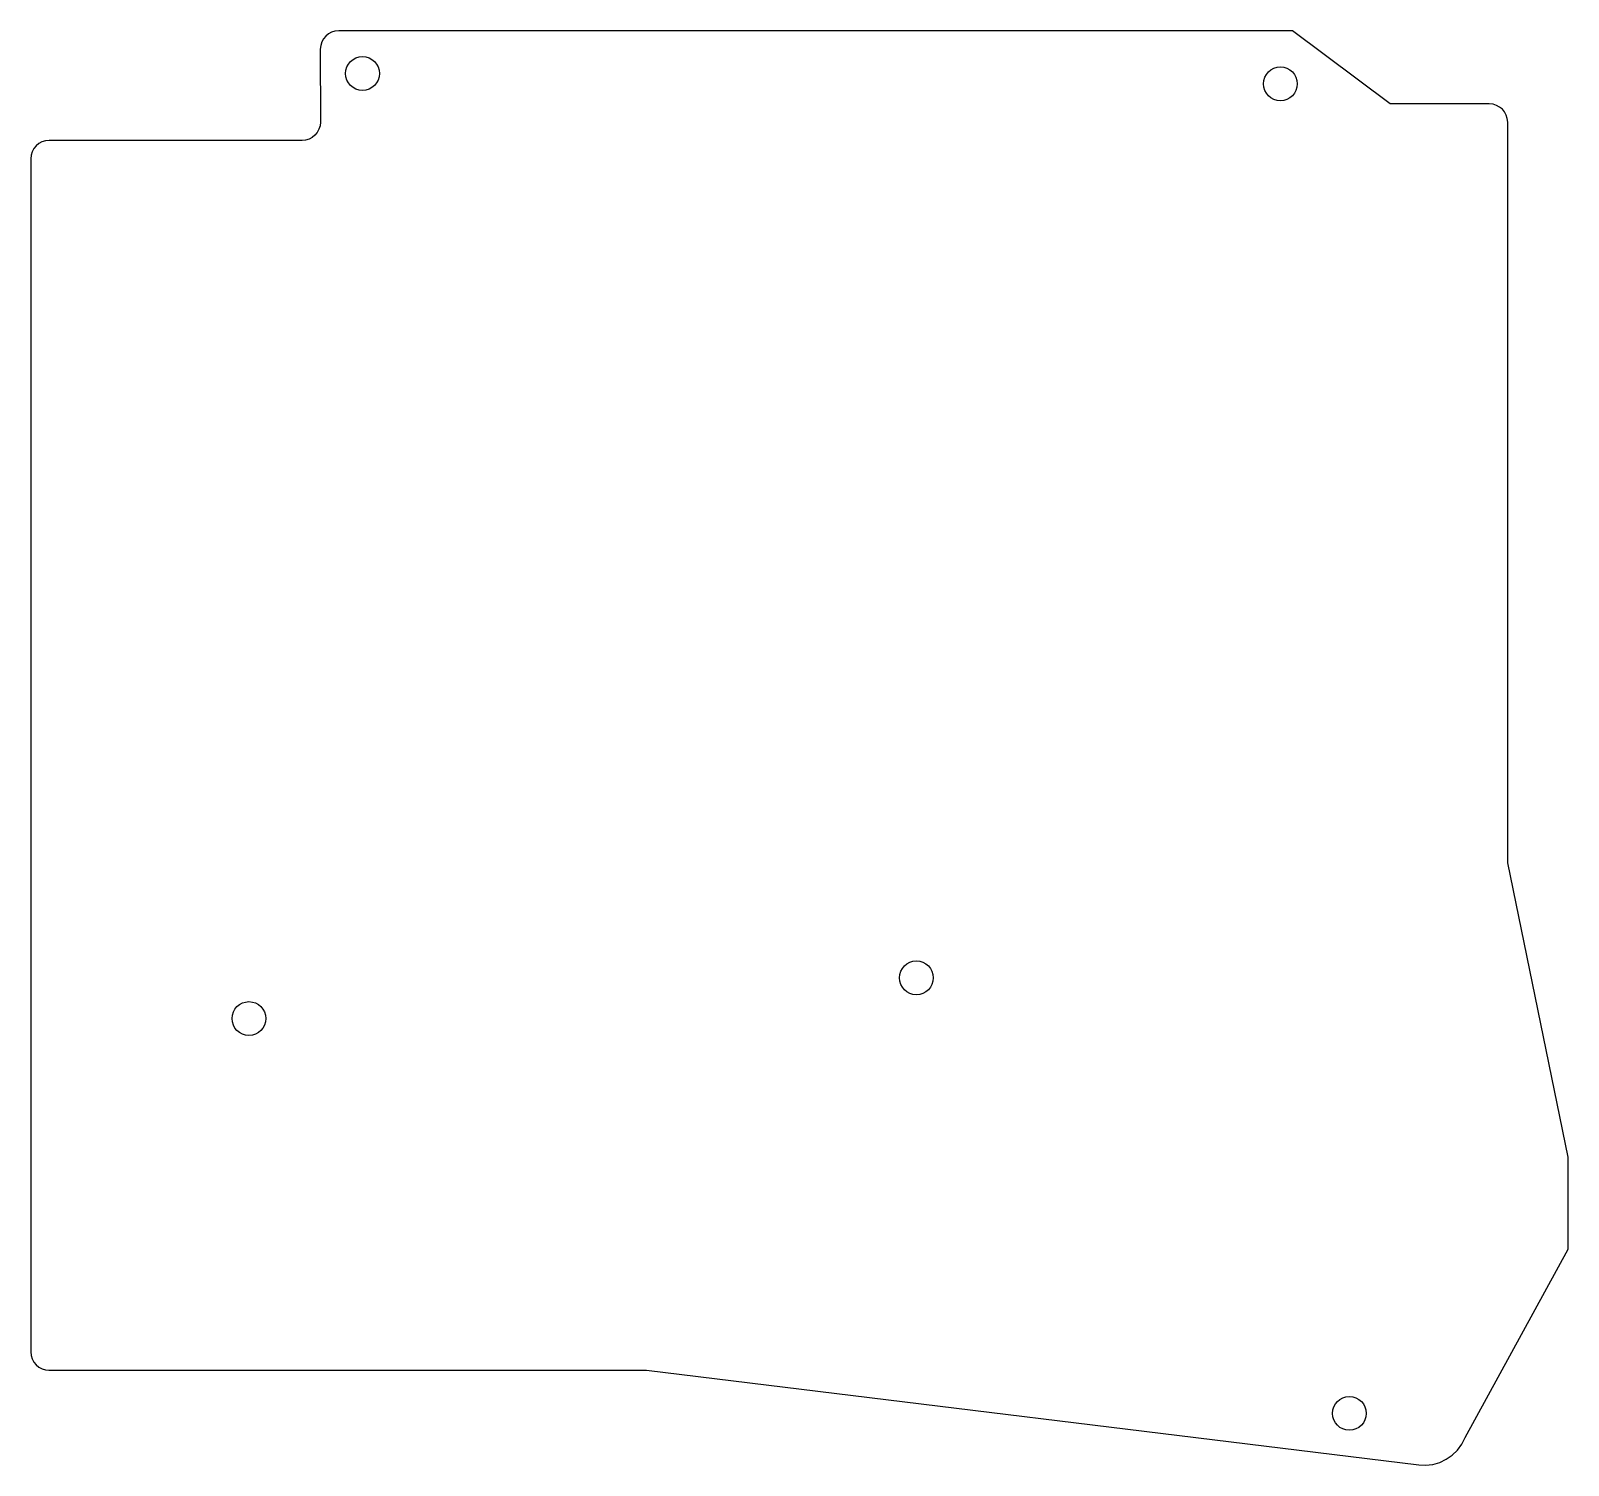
# Model space of a CAD drawing. Header units: millimetres. Extents: x 0 to 100, y 0 to 93.
import ezdxf

# ---------------------------------------------------------------- set-up
doc = ezdxf.new("R2010")
doc.units = ezdxf.units.MM

msp = doc.modelspace()

# ---------------------------------------------------------------- linework, layer by layer
at = {"layer": 'M2_HOLES'}
for centre in [(21.595, 90.598), (81.354, 89.928), (57.656, 31.729), (14.204, 29.079), (85.844, 3.378)]:
    msp.add_circle(centre, 1.1, dxfattribs=at)
at = {"layer": 'PCB_OUTLINE'}
msp.add_lwpolyline([(0, 85.049), (0.005, 7.381), (0.029, 7.143), (0.097, 6.921), (0.206, 6.716), (0.355, 6.535), (0.536, 6.386), (0.741, 6.277), (0.964, 6.209), (1.187, 6.187), (40.089, 6.191), (90.372, 0.023), (90.795, 0), (91.271, 0.054), (91.725, 0.185), (92.15, 0.387), (92.536, 0.655), (92.875, 0.985), (93.159, 1.371), (93.377, 1.806), (100.092, 14.065), (100.092, 20.065), (96.15, 39.211), (96.15, 87.435), (96.126, 87.67), (96.056, 87.893), (95.947, 88.096), (95.801, 88.272), (95.625, 88.417), (95.423, 88.527), (95.199, 88.596), (94.952, 88.622), (88.504, 88.622), (82.13, 93.384), (20.053, 93.384), (19.805, 93.359), (19.582, 93.289), (19.38, 93.18), (19.204, 93.034), (19.058, 92.858), (18.948, 92.656), (18.879, 92.432), (18.852, 92.183), (18.855, 87.43), (18.832, 87.199), (18.764, 86.974), (18.653, 86.767), (18.504, 86.586), (18.325, 86.439), (18.12, 86.33), (17.897, 86.262), (17.664, 86.239), (1.2, 86.242), (0.951, 86.215), (0.727, 86.146), (0.525, 86.036), (0.349, 85.89), (0.203, 85.714), (0.094, 85.512), (0.024, 85.289)], close=True, dxfattribs=at)

doc.saveas('drawing.dxf')
